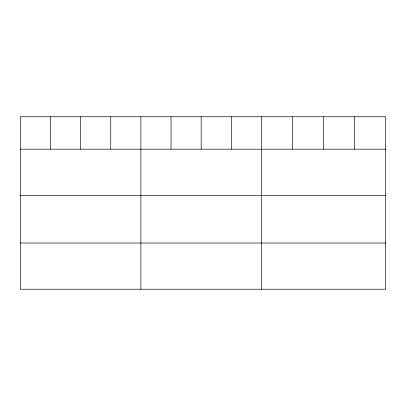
<?xml version="1.0" encoding="UTF-8"?>
<svg xmlns="http://www.w3.org/2000/svg" width="406" height="406" viewBox="0 0 406 406"><rect width="100%" height="100%" fill="white"/><g stroke="black" fill="none" stroke-linecap="round" stroke-linejoin="round"><path stroke-width="0.61" d="M385.7 149.175L385.7 289.229L20.3 289.229L20.3 116.771L385.7 116.771L385.7 149.175L20.3 149.175M20.3 195.393L385.7 195.393M20.3 243.011L385.7 243.011M354.641 116.771L354.641 149.175M323.582 116.771L323.582 149.175M292.523 116.771L292.523 149.175M261.464 116.771L261.464 289.229M231.318 116.771L231.318 149.175M201.173 116.771L201.173 149.175M171.027 116.771L171.027 149.175M140.882 116.771L140.882 289.229M110.736 116.771L110.736 149.175M80.591 116.771L80.591 149.175M50.445 116.771L50.445 149.175"/></g></svg>
